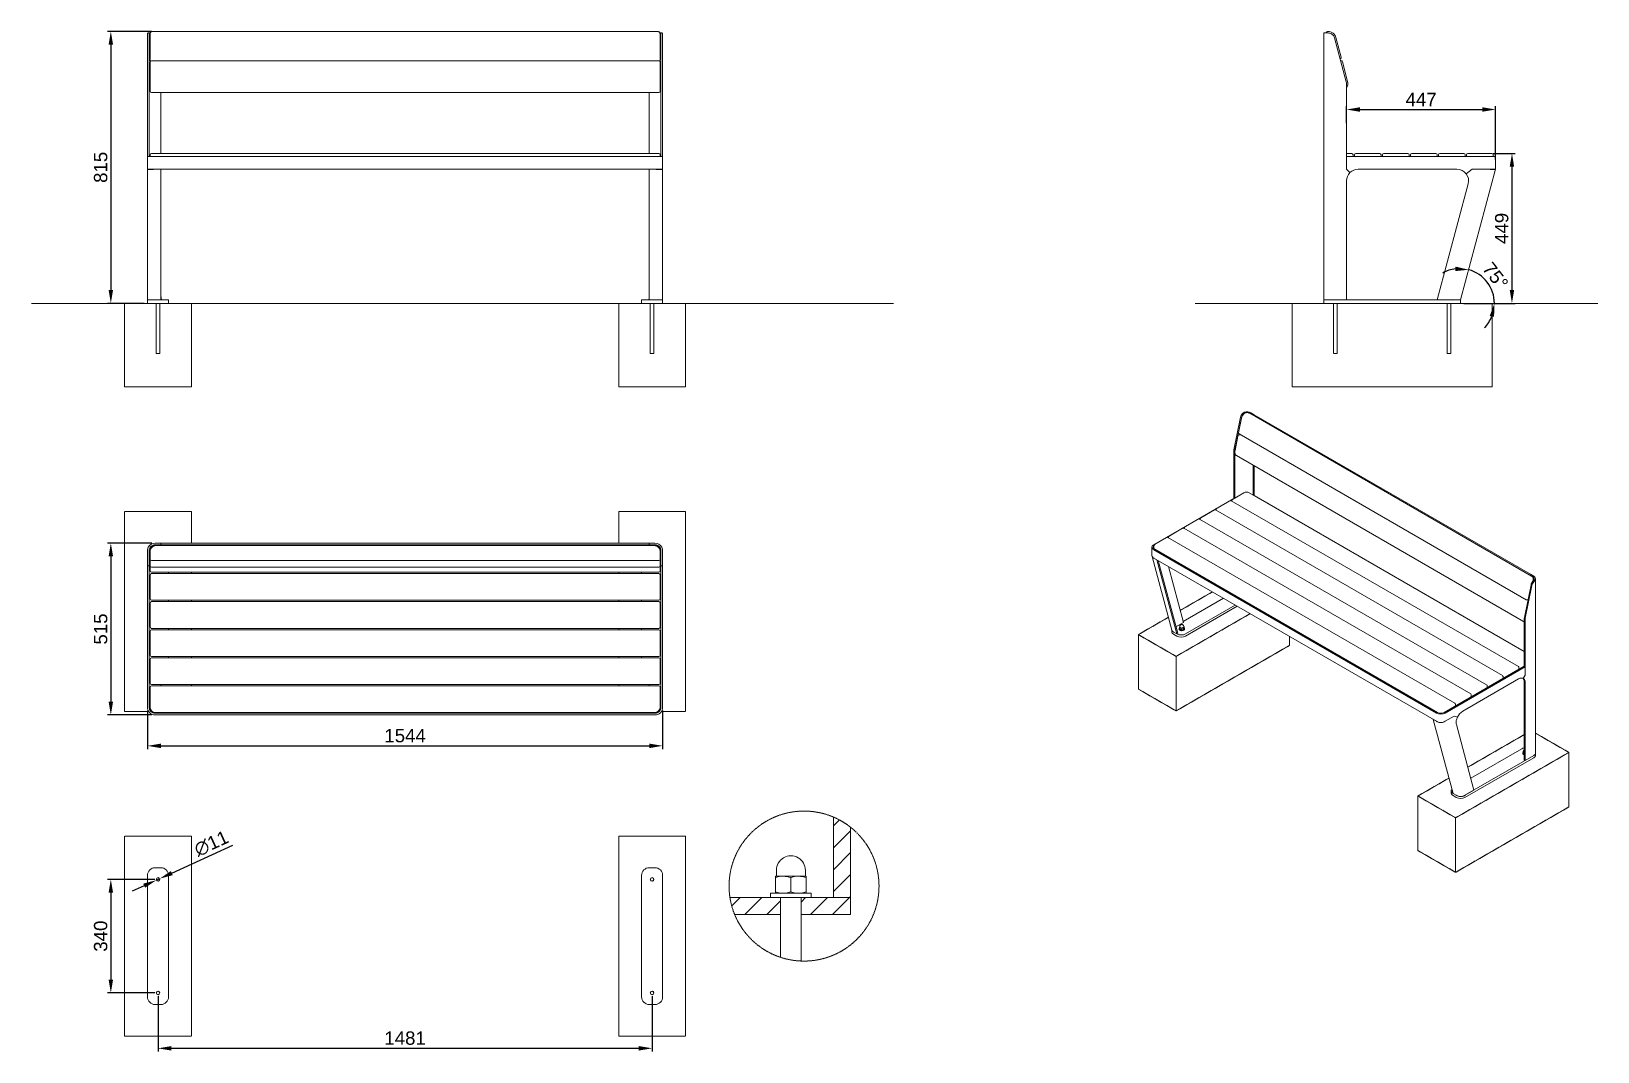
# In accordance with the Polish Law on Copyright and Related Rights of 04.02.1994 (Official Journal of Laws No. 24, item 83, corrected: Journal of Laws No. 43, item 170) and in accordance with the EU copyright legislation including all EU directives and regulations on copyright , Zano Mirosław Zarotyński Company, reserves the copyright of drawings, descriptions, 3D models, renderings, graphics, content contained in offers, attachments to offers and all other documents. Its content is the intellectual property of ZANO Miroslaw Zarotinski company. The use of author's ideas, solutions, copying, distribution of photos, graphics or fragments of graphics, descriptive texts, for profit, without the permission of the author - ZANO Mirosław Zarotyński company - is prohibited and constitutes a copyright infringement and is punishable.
# Model space of a CAD drawing. Header units: millimetres. Extents: x -142 to 4553, y 344 to 3401.
import ezdxf

# ---------------------------------------------------------------- set-up
doc = ezdxf.new("R2010")
doc.units = ezdxf.units.MM
doc.linetypes.add('HIDDEN', pattern=[1.905, 1.27, -0.635])
for name, color, linetype, lineweight in [('ZANO_O', 10, 'Continuous', 0), ('ZANO_R', 7, 'Continuous', 0), ('ZANO_R_przerywana', 7, 'HIDDEN', 0), ('ZANO_W', 1, 'Continuous', 0)]:
    doc.layers.add(name, color=color, linetype=linetype, lineweight=lineweight)
doc.styles.add('Arial', font='arial.ttf')
doc.styles.get("Standard").update_dxf_attribs({"font": 'ARIALUNI.TTF'})
doc.dimstyles.new('pl i ang', dxfattribs={"dimtxt": 50, "dimasz": 50, "dimexe": 1.25, "dimexo": 0.625, "dimgap": 10, "dimtad": 1, "dimtoh": 1, "dimtxsty": 'Standard', "dimcen": 2.5, "dimclrd": 1, "dimclre": 1, "dimclrt": 1, "dimadec": 0, "dimazin": 0, "dimtfac": 1, "dimtmove": 0, "dimatfit": 3, "dimfxl": 1, "dimarcsym": 1})

# ---------------------------------------------------------------- blocks, each defined once
blk = doc.blocks.new('*D416')
at = {"layer": 'ZANO_W', "color": 1, "lineweight": -2}
for p, q in [((218.3, 3400.9), (86.6, 3400.9)), ((96.6, 3360.9), (96.6, 2626)), ((196.5, 2586), (86.6, 2586))]:
    blk.add_line(p, q, dxfattribs=at)
at = {"layer": 'ZANO_W', "color": 1}
for points in [[(103.3, 3360.9), (89.9, 3360.9), (96.6, 3400.9)], [(89.9, 2626), (103.3, 2626), (96.6, 2586)]]:
    blk.add_solid(points, dxfattribs=at)
at = {"layer": 'ZANO_W', "color": 1, "insert": (66.2, 2993.4), "char_height": 40, "attachment_point": 5, "rotation": 90, "style": 'Arial'}
blk.add_mtext('815', dxfattribs=at)
blk = doc.blocks.new('*D417')
at = {"layer": 'ZANO_W', "color": 1, "lineweight": -2}
for p, q in [((206.5, 1365.7), (206.5, 1250.2)), ((1750.5, 1365.7), (1750.5, 1250.2)), ((246.5, 1260.2), (1710.5, 1260.2))]:
    blk.add_line(p, q, dxfattribs=at)
at = {"layer": 'ZANO_W', "color": 1}
for points in [[(246.5, 1266.9), (246.5, 1253.5), (206.5, 1260.2)], [(1710.5, 1253.5), (1710.5, 1266.9), (1750.5, 1260.2)]]:
    blk.add_solid(points, dxfattribs=at)
at = {"layer": 'ZANO_W', "color": 1, "insert": (978.5, 1290.6), "char_height": 40, "attachment_point": 5, "style": 'Arial'}
blk.add_mtext('1544', dxfattribs=at)
blk = doc.blocks.new('*D418')
at = {"layer": 'ZANO_W', "color": 1, "lineweight": -2}
for p, q in [((219.5, 1867.7), (86.6, 1867.7)), ((96.6, 1827.7), (96.6, 1392.7)), ((219.5, 1352.7), (86.6, 1352.7))]:
    blk.add_line(p, q, dxfattribs=at)
at = {"layer": 'ZANO_W', "color": 1}
for points in [[(103.3, 1827.7), (89.9, 1827.7), (96.6, 1867.7)], [(89.9, 1392.7), (103.3, 1392.7), (96.6, 1352.7)]]:
    blk.add_solid(points, dxfattribs=at)
at = {"layer": 'ZANO_W', "color": 1, "insert": (66.2, 1610.2), "char_height": 40, "attachment_point": 5, "rotation": 90, "style": 'Arial'}
blk.add_mtext('515', dxfattribs=at)
blk = doc.blocks.new('*D419')
at = {"layer": 'ZANO_W', "color": 1, "lineweight": -2}
for p, q in [((228, 860.1), (86.6, 860.1)), ((96.6, 820.1), (96.6, 560.1)), ((228, 520.1), (86.6, 520.1))]:
    blk.add_line(p, q, dxfattribs=at)
at = {"layer": 'ZANO_W', "color": 1}
for points in [[(103.3, 820.1), (89.9, 820.1), (96.6, 860.1)], [(89.9, 560.1), (103.3, 560.1), (96.6, 520.1)]]:
    blk.add_solid(points, dxfattribs=at)
at = {"layer": 'ZANO_W', "color": 1, "insert": (66.2, 690.1), "char_height": 40, "attachment_point": 5, "rotation": 90, "style": 'Arial'}
blk.add_mtext('340', dxfattribs=at)
blk = doc.blocks.new('*D420')
at = {"layer": 'ZANO_W', "color": 1, "lineweight": -2}
for p, q in [((238, 510.1), (238, 344)), ((1719, 510.1), (1719, 344)), ((278, 354), (1679, 354))]:
    blk.add_line(p, q, dxfattribs=at)
at = {"layer": 'ZANO_W', "color": 1}
for points in [[(278, 360.7), (278, 347.3), (238, 354)], [(1679, 347.3), (1679, 360.7), (1719, 354)]]:
    blk.add_solid(points, dxfattribs=at)
at = {"layer": 'ZANO_W', "color": 1, "insert": (978.5, 384.4), "char_height": 40, "attachment_point": 5, "style": 'Arial'}
blk.add_mtext('1481', dxfattribs=at)
blk = doc.blocks.new('*D421')
at = {"layer": 'ZANO_W', "color": 1, "lineweight": -2}
for p, q in [((4239.9, 3035), (4306.1, 3035)), ((4296.1, 2995), (4296.1, 2626)), ((4152.2, 2586), (4306.1, 2586))]:
    blk.add_line(p, q, dxfattribs=at)
at = {"layer": 'ZANO_W', "color": 1}
for points in [[(4302.7, 2995), (4289.4, 2995), (4296.1, 3035)], [(4289.4, 2626), (4302.7, 2626), (4296.1, 2586)]]:
    blk.add_solid(points, dxfattribs=at)
at = {"layer": 'ZANO_W', "color": 1, "insert": (4265.6, 2810.5), "char_height": 40, "attachment_point": 5, "rotation": 90, "style": 'Arial'}
blk.add_mtext('449', dxfattribs=at)
blk = doc.blocks.new('*D422')
at = {"layer": 'ZANO_W', "color": 1, "lineweight": -2}
for start, end in [(97.1441, 119.2882), (0, 75), (315.7118, 337.8559)]:
    blk.add_arc((4139.5, 2586), 104.1, start, end, dxfattribs=at)
at = {"layer": 'ZANO_W', "color": 1}
for points in [[(4126.1, 2682.7), (4127, 2696), (4166.5, 2686.6)], [(4242.5, 2545.5), (4229.4, 2548), (4243.7, 2586)]]:
    blk.add_solid(points, dxfattribs=at)
at = {"layer": 'ZANO_W', "color": 1, "insert": (4246.5, 2668.1), "char_height": 40, "attachment_point": 5, "rotation": 307.5, "style": 'Arial'}
blk.add_mtext('75%%d', dxfattribs=at)
blk = doc.blocks.new('*D423')
at = {"layer": 'ZANO_W', "color": 1, "lineweight": -2}
for p, q in [((3800.2, 3125.9), (3800.2, 3176.7)), ((3840.2, 3166.7), (4207.2, 3166.7)), ((4247.2, 3017), (4247.2, 3176.7))]:
    blk.add_line(p, q, dxfattribs=at)
at = {"layer": 'ZANO_W', "color": 1}
for points in [[(3840.2, 3173.4), (3840.2, 3160), (3800.2, 3166.7)], [(4207.2, 3160), (4207.2, 3173.4), (4247.2, 3166.7)]]:
    blk.add_solid(points, dxfattribs=at)
at = {"layer": 'ZANO_W', "color": 1, "insert": (4023.7, 3196.7), "char_height": 40, "attachment_point": 5, "style": 'Arial'}
blk.add_mtext('447', dxfattribs=at)
blk = doc.blocks.new('*D424')
at = {"layer": 'ZANO_O', "color": 1, "lineweight": -2}
for p, q in [((279.4, 878.9), (462.6, 962.2)), ((233, 857.8), (243, 862.4)), ((196.6, 841.2), (160.1, 824.7))]:
    blk.add_line(p, q, dxfattribs=at)
at = {"layer": 'ZANO_O', "color": 1}
for points in [[(199.3, 835.2), (193.8, 847.3), (233, 857.8)], [(276.6, 885), (282.2, 872.8), (243, 862.4)]]:
    blk.add_solid(points, dxfattribs=at)
at = {"layer": 'ZANO_O', "color": 1, "insert": (398, 967.5), "char_height": 40, "attachment_point": 5, "rotation": 24.4474, "style": 'Arial'}
blk.add_mtext('∅11', dxfattribs=at)

msp = doc.modelspace()

# ---------------------------------------------------------------- linework, layer by layer
at = {"layer": 'ZANO_R'}
for p, q in [((206.5, 3381.2), (206.5, 3393.1)), ((206.5, 3381.2), (206.5, 3249.3)), ((208.9, 3396), (214.8, 3396)), ((211.5, 3393.1), (211.5, 3381.2)), ((211.5, 3381.2), (211.5, 3249.3)), ((214, 3381.3), (214, 3392)), ((214, 3322.3), (214, 3381.3)), ((1728.6, 3400.9), (228.3, 3400.9)), ((1742.2, 3396), (1748, 3396)), ((1743, 3381.3), (1743, 3392)), ((1743, 3322.3), (1743, 3381.3)), ((1745.5, 3381.2), (1745.5, 3393.1)), ((1745.5, 3381.2), (1745.5, 3249.3)), ((1750.5, 3393.1), (1750.5, 3381.2)), ((1750.5, 3381.2), (1750.5, 3249.3)), ((3732.2, 3396), (3732.2, 2596)), ((3732.2, 3396), (3744.8, 3396)), ((3739.7, 3396), (3739.7, 3396.9)), ((3764.2, 3381.2), (3799.5, 3249.3)), ((3768.4, 3382.4), (3784.2, 3323.4)), ((214, 3316.3), (214, 3322.3)), ((214, 3308.8), (214, 3249.9)), ((1739, 3312.8), (218, 3312.8)), ((1743, 3316.3), (1743, 3322.3)), ((1743, 3308.8), (1743, 3249.9)), ((3781.3, 3318.5), (3781, 3318.4)), ((3782.9, 3312.7), (3782.5, 3312.6)), ((3803.6, 3250.9), (3787.8, 3309.8)), ((206.5, 3244.1), (206.5, 3249.3)), ((206.5, 3244.1), (206.5, 3026)), ((211.5, 3249.3), (211.5, 3244.1)), ((211.5, 3244.1), (211.5, 3026)), ((214, 3249.9), (214, 3224.2)), ((1743, 3249.9), (1743, 3224.2)), ((1745.5, 3244.1), (1745.5, 3249.3)), ((1745.5, 3244.1), (1745.5, 3026)), ((1750.5, 3249.3), (1750.5, 3244.1)), ((1750.5, 3244.1), (1750.5, 3026)), ((3800.2, 3244.1), (3800.2, 2987.6)), ((214, 3224.2), (214, 3221.8)), ((218, 3217.8), (1739, 3217.8)), ((246.5, 3217.8), (246.5, 3035)), ((1710.5, 3217.8), (1710.5, 3035)), ((1743, 3224.2), (1743, 3221.8)), ((206.5, 2988), (206.5, 3026)), ((229.5, 3026), (206.5, 3026)), ((214, 3026), (214, 3031)), ((218, 3035), (229.5, 3035)), ((229.5, 3035), (1727.5, 3035)), ((229.5, 3026), (1727.5, 3026)), ((1739, 3035), (1727.5, 3035)), ((1727.5, 3026), (1750.5, 3026)), ((1743, 3026), (1743, 3031)), ((1750.5, 2988), (1750.5, 3026)), ((3815.7, 3035), (3800.2, 3035)), ((3800.2, 2988), (3800.2, 3026)), ((3800.2, 3026), (4224.2, 3026)), ((3819.7, 3026), (3819.7, 3031)), ((3823.7, 3026), (3823.7, 3031)), ((3827.7, 3035), (3899.7, 3035)), ((3903.7, 3031), (3903.7, 3026)), ((3907.7, 3026), (3907.7, 3031)), ((3911.7, 3035), (3983.7, 3035)), ((3987.7, 3031), (3987.7, 3026)), ((3991.7, 3026), (3991.7, 3031)), ((3995.7, 3035), (4067.7, 3035)), ((4071.7, 3031), (4071.7, 3026)), ((4075.7, 3026), (4075.7, 3031)), ((4079.7, 3035), (4151.7, 3035)), ((4155.7, 3031), (4155.7, 3026)), ((4159.7, 3026), (4159.7, 3031)), ((4163.7, 3035), (4224.2, 3035)), ((4224.2, 3035), (4235.7, 3035)), ((4247.2, 3026), (4224.2, 3026)), ((4239.7, 3031), (4239.7, 3026)), ((4247.2, 2988), (4247.2, 3026)), ((206.5, 2988), (229.5, 2988)), ((206.5, 2596), (206.5, 2988)), ((229.5, 2988), (246.5, 2988)), ((1710.5, 2988), (246.5, 2988)), ((246.5, 2988), (246.5, 2596)), ((1710.5, 2988), (1710.5, 2596)), ((1727.5, 2988), (1710.5, 2988)), ((1750.5, 2988), (1727.5, 2988)), ((1750.5, 2988), (1750.5, 2596)), ((3810.4, 2977.7), (3800.2, 2988)), ((3810.3, 2977.6), (3800.2, 2987.6)), ((4131.2, 2988), (3835.2, 2988)), ((4247.2, 2988), (4142.2, 2596)), ((4176.8, 2988), (4159, 2974.3)), ((4159, 2974.3), (4176.8, 2988)), ((4224.2, 2988), (4176.8, 2988)), ((4223.4, 2988), (4176.8, 2988)), ((4224.2, 2988), (4247.2, 2988)), ((3800.2, 2953), (3800.2, 2596)), ((4165, 2943.9), (4071.8, 2596)), ((-141.7, 2586), (2442, 2586)), ((138, 2586), (338, 2586)), ((338, 2586), (138, 2586)), ((206.5, 2596), (206.5, 2586)), ((229.5, 2596), (206.5, 2596)), ((246.5, 2596), (229.5, 2596)), ((243.5, 2586), (232.5, 2586)), ((243.5, 2586), (232.5, 2586)), ((247.2, 2605.3), (246.5, 2605.7)), ((246.5, 2605.6), (247.2, 2605.3)), ((246.5, 2598.3), (247.2, 2598.7)), ((247.2, 2598.7), (246.5, 2598.4)), ((246.5, 2598), (248, 2598)), ((269.5, 2596), (246.5, 2596)), ((247.2, 2605.3), (247.2, 2598.7)), ((248, 2596), (248, 2598)), ((269.5, 2586), (269.5, 2596)), ((1619, 2586), (1819, 2586)), ((1819, 2586), (1619, 2586)), ((1687.5, 2596), (1687.5, 2586)), ((1710.5, 2596), (1687.5, 2596)), ((1709, 2598), (1709, 2596)), ((1709, 2598), (1710.5, 2598)), ((1710.5, 2605.7), (1709.7, 2605.3)), ((1709.7, 2605.3), (1710.5, 2605.6)), ((1709.7, 2605.3), (1709.7, 2598.7)), ((1709.7, 2598.7), (1710.5, 2598.3)), ((1710.5, 2598.4), (1709.7, 2598.7)), ((1710.5, 2596), (1727.5, 2596)), ((1724.5, 2586), (1713.5, 2586)), ((1724.5, 2586), (1713.5, 2586)), ((1750.5, 2596), (1727.5, 2596)), ((1750.5, 2586), (1750.5, 2596)), ((4553, 2586), (3346.3, 2586)), ((3637.2, 2586), (4237.2, 2586)), ((4237.2, 2586), (3637.2, 2586)), ((3755.2, 2596), (3732.2, 2596)), ((3732.2, 2586), (3732.2, 2596)), ((3800.2, 2596), (3755.2, 2596)), ((3755.2, 2596), (4119.2, 2596)), ((3772.7, 2586), (3761.7, 2586)), ((4071.8, 2596), (4118.4, 2596)), ((4112.7, 2586), (4101.7, 2586)), ((4120.2, 2595.8), (4118.4, 2596)), ((4142.2, 2596), (4119.2, 2596)), ((4142.2, 2586), (4142.2, 2596)), ((3499.5, 2258.5), (3498.3, 2258.4)), ((4354.9, 1768.9), (3510.3, 2256.5)), ((3513.8, 2257.7), (3523.4, 2252.1)), ((3482.7, 2245.1), (3462.7, 2147.4)), ((3485.5, 2243.4), (3465.5, 2145.7)), ((3485.9, 2242), (3476.9, 2198.3)), ((3523.4, 2252.1), (3520.6, 2250.5)), ((3523.4, 2252.1), (4351.6, 1774.1)), ((3474.9, 2188.2), (3466, 2144.6)), ((3483, 2192.2), (3477.2, 2190.7)), ((3478.5, 2194.8), (4338.9, 1698.1)), ((3462.3, 2143.8), (3462.3, 2001.3)), ((3465.2, 2142.1), (3465.2, 2002.4)), ((3470.6, 2129.7), (4331, 1633)), ((3520.6, 2100.8), (3520.6, 2011.5)), ((3523.4, 2099.2), (3523.4, 2010.4)), ((3462.3, 2001.3), (3222.5, 1862.8)), ((3451.7, 1994.6), (3410.9, 1971.1)), ((4315.3, 1497.9), (3454.9, 1994.6)), ((3456.9, 1994.9), (3455.6, 1994.2)), ((3456.9, 1995.7), (3456.9, 1993.5)), ((3492.7, 2018.3), (3458.5, 1998.5)), ((3462.3, 2001.3), (3462.8, 2001)), ((4332.9, 1542.6), (3508.9, 2018.3)), ((3523.4, 2010.4), (3522.9, 2010.2)), ((3523.4, 2010.4), (4332.9, 1543.1)), ((3356.6, 1939.7), (3315.9, 1916.2)), ((4220.2, 1443), (3359.8, 1939.7)), ((3361.8, 1940), (3360.6, 1939.3)), ((3361.8, 1940.9), (3361.8, 1938.6)), ((3404.2, 1967.2), (3363.4, 1943.7)), ((4267.8, 1470.5), (3407.4, 1967.2)), ((3409.3, 1967.4), (3408.1, 1966.7)), ((3409.3, 1968.3), (3409.3, 1966)), ((3261.6, 1884.9), (3227.4, 1865.1)), ((4125.2, 1388.2), (3264.8, 1884.9)), ((3266.8, 1885.2), (3265.6, 1884.4)), ((3266.8, 1886), (3266.8, 1883.7)), ((3309.1, 1912.3), (3268.4, 1888.8)), ((4172.7, 1415.6), (3312.3, 1912.3)), ((3314.3, 1912.6), (3313.1, 1911.9)), ((3314.3, 1913.5), (3314.3, 1911.2)), ((206.5, 1835.7), (206.5, 1844.7)), ((206.5, 1835.7), (206.5, 1800.4)), ((211.5, 1844.7), (211.5, 1835.7)), ((211.5, 1835.7), (211.5, 1800.4)), ((214, 1835.4), (214, 1842.2)), ((214, 1819.6), (214, 1835.4)), ((229.5, 1867.7), (246.5, 1867.7)), ((229.5, 1862.7), (246.5, 1862.7)), ((229.5, 1860.2), (231.9, 1860.2)), ((232, 1860.2), (1725, 1860.2)), ((246.5, 1867.7), (246.5, 1862.7)), ((246.5, 1867.7), (1710.5, 1867.7)), ((246.5, 1862.7), (1710.5, 1862.7)), ((338, 1860.2), (338, 1862.7)), ((1619, 1862.7), (1619, 1860.2)), ((1710.5, 1867.7), (1710.5, 1862.7)), ((1727.5, 1867.7), (1710.5, 1867.7)), ((1727.5, 1862.7), (1710.5, 1862.7)), ((1725, 1860.2), (1727.5, 1860.2)), ((1743, 1835.4), (1743, 1842.2)), ((1743, 1819.6), (1743, 1835.4)), ((1745.5, 1835.7), (1745.5, 1844.7)), ((1745.5, 1835.7), (1745.5, 1800.4)), ((1750.5, 1844.7), (1750.5, 1835.7)), ((1750.5, 1835.7), (1750.5, 1800.4)), ((3217.1, 1855.3), (3217.1, 1830.5)), ((3222.5, 1847.8), (4069.9, 1358.6)), ((3223.1, 1858.6), (3223.1, 1851.1)), ((3225.3, 1849.4), (4072.7, 1360.3)), ((206.5, 1799.7), (206.5, 1800.4)), ((206.5, 1799.7), (206.5, 1375.7)), ((211.5, 1799.7), (206.5, 1799.7)), ((211.5, 1800.4), (211.5, 1799.7)), ((211.5, 1799.7), (211.5, 1375.7)), ((214, 1819.6), (214, 1816)), ((214, 1816), (214, 1800.2)), ((214, 1800.2), (214, 1799.5)), ((214, 1799.5), (214, 1784.2)), ((218, 1815.6), (1739, 1815.6)), ((218, 1795.5), (1739, 1795.5)), ((1743, 1819.6), (1743, 1816)), ((1743, 1816), (1743, 1800.2)), ((1743, 1800.2), (1743, 1799.5)), ((1743, 1799.5), (1743, 1784.2)), ((1745.5, 1799.7), (1745.5, 1800.4)), ((1745.5, 1799.7), (1745.5, 1375.7)), ((1750.5, 1799.7), (1745.5, 1799.7)), ((1750.5, 1800.4), (1750.5, 1799.7)), ((1750.5, 1799.7), (1750.5, 1375.7)), ((3217.6, 1827.9), (3276.8, 1607)), ((4069.9, 1333.8), (3222.5, 1823)), ((3222.5, 1823), (3232.1, 1817.4)), ((3232.1, 1817.4), (3232.1, 1817.4)), ((3232.1, 1817.4), (3291.5, 1595.7)), ((3236.1, 1815.1), (3294.2, 1598.1)), ((3266.7, 1797.5), (3311.5, 1630.1)), ((214, 1700.2), (214, 1772.2)), ((1739, 1780.2), (218, 1780.2)), ((218, 1776.2), (1739, 1776.2)), ((269.5, 1776.2), (269.5, 1780.2)), ((338, 1776.2), (338, 1780.2)), ((1619, 1780.2), (1619, 1776.2)), ((1687.5, 1780.2), (1687.5, 1776.2)), ((1743, 1700.2), (1743, 1772.2)), ((4353.3, 1742.5), (4333.3, 1644.8)), ((4356.1, 1740.9), (4336.1, 1643.2)), ((4351.6, 1774.1), (4348.8, 1772.4)), ((4361.2, 1768.5), (4351.6, 1774.1)), ((4358.4, 1766.9), (4355.4, 1768.6)), ((4359.8, 1755), (4359.8, 1761.4)), ((4366.6, 1238.4), (4366.6, 1761)), ((1739, 1696.2), (218, 1696.2)), ((218, 1692.2), (1739, 1692.2)), ((269.5, 1692.2), (269.5, 1696.2)), ((338, 1692.2), (338, 1696.2)), ((1619, 1696.2), (1619, 1692.2)), ((1687.5, 1696.2), (1687.5, 1692.2)), ((3431.2, 1702.5), (3310.8, 1632.9)), ((4341.3, 1697.8), (4344.3, 1698.6)), ((214, 1616.2), (214, 1688.2)), ((1743, 1616.2), (1743, 1688.2)), ((3317.5, 1595.7), (3466.9, 1681.9)), ((3317.5, 1589.1), (3472.5, 1678.6)), ((214, 1532.2), (214, 1604.2)), ((1739, 1612.2), (218, 1612.2)), ((218, 1608.2), (1739, 1608.2)), ((269.5, 1608.2), (269.5, 1612.2)), ((338, 1608.2), (338, 1612.2)), ((1619, 1612.2), (1619, 1608.2)), ((1687.5, 1612.2), (1687.5, 1608.2)), ((1743, 1532.2), (1743, 1604.2)), ((3276.5, 1608.3), (3276.5, 1602.2)), ((3291.5, 1595.7), (3281.9, 1601.2)), ((3311.5, 1630.1), (3289.1, 1617.2)), ((3291.5, 1595.7), (3294.2, 1598.1)), ((3298.5, 1611.2), (3298.5, 1609.9)), ((3299.3, 1614.8), (3299.3, 1610.5)), ((3300.5, 1617.7), (3300.3, 1617.4)), ((3300.5, 1617.7), (3300.3, 1617.4)), ((3300.5, 1618), (3300.5, 1616.6)), ((3304.6, 1611.8), (3304.6, 1607.5)), ((3311.7, 1612.9), (3311.7, 1608.6)), ((3312.5, 1616.6), (3312.5, 1618)), ((3313.6, 1617), (3313.6, 1612.7)), ((3314.5, 1609.9), (3314.5, 1611.2)), ((4332.9, 1641.2), (4332.9, 1498.7)), ((4335.7, 1639.5), (4335.7, 1472)), ((3291.5, 1589.1), (3281.9, 1594.7)), ((214, 1448.2), (214, 1520.2)), ((1739, 1528.2), (218, 1528.2)), ((218, 1524.2), (1739, 1524.2)), ((269.5, 1524.2), (269.5, 1528.2)), ((338, 1524.2), (338, 1528.2)), ((1619, 1528.2), (1619, 1524.2)), ((1687.5, 1528.2), (1687.5, 1524.2)), ((1743, 1448.2), (1743, 1520.2)), ((4332.9, 1498.7), (4093.1, 1360.3)), ((4335.7, 1497.1), (4095.9, 1358.6)), ((4148.5, 1364.2), (4315.9, 1460.8)), ((4269.4, 1462), (4269.4, 1467.7)), ((4316.9, 1489.5), (4316.9, 1495.1)), ((4329.8, 1462.3), (4330, 1462.2)), ((4329.9, 1462.2), (4335.7, 1472.3)), ((4330, 1462.2), (4335.7, 1472)), ((4335.7, 1497.1), (4332.9, 1498.7)), ((4335.6, 1472.1), (4335.7, 1472)), ((4335.7, 1472.3), (4335.7, 1497.1)), ((214, 1375.7), (214, 1436.2)), ((1739, 1444.2), (218, 1444.2)), ((218, 1440.2), (1739, 1440.2)), ((246.5, 1440.2), (246.5, 1444.2)), ((338, 1440.2), (338, 1444.2)), ((1619, 1444.2), (1619, 1440.2)), ((1710.5, 1440.2), (1710.5, 1444.2)), ((1743, 1375.7), (1743, 1436.2)), ((4174.3, 1407.2), (4174.3, 1412.8)), ((4221.8, 1434.6), (4221.8, 1440.3)), ((4332.9, 1451), (4332.9, 1217.8)), ((4335.7, 1449.4), (4335.7, 1216.2)), ((4126.8, 1379.7), (4126.8, 1385.4)), ((1727.5, 1360.2), (229.5, 1360.2)), ((229.5, 1357.9), (246.5, 1357.9)), ((229.5, 1357.7), (1727.5, 1357.7)), ((229.5, 1352.7), (1727.5, 1352.7)), ((229.5, 1352.7), (246.5, 1352.7)), ((246.5, 1357.9), (246.5, 1360.2)), ((246.5, 1357.9), (246.5, 1357.7)), ((246.5, 1352.7), (246.5, 1352.7)), ((1710.5, 1357.9), (1710.5, 1360.2)), ((1710.5, 1357.7), (1710.5, 1357.9)), ((1710.5, 1357.9), (1727.5, 1357.9)), ((1727.5, 1352.7), (1710.5, 1352.7)), ((1710.5, 1352.7), (1710.5, 1352.7)), ((4060.2, 1339.3), (4060.3, 1339.4)), ((4069.9, 1333.8), (4060.2, 1339.3)), ((4060.2, 1339.3), (4119.7, 1117.6)), ((4095.9, 1333.8), (4122.7, 1349.3)), ((4096.3, 1334.1), (4122.5, 1349.1)), ((4132.7, 1346), (4122.5, 1349.1)), ((4122.7, 1349.3), (4132.8, 1346.1)), ((4129.4, 1324.3), (4182.1, 1127.5)), ((4132.7, 1346), (4131.9, 1346.4)), ((4155.3, 1112), (4361.2, 1230.9)), ((4155.3, 1105.5), (4361.2, 1224.4)), ((4325.6, 1251.5), (4172.6, 1163.1)), ((4328.6, 1238.6), (4328.6, 1237.3)), ((4329.5, 1242.2), (4329.5, 1237.9)), ((4330.6, 1245.1), (4330.4, 1244.7)), ((4330.6, 1245.1), (4330.4, 1244.7)), ((4330.6, 1245.4), (4330.6, 1244)), ((4332.1, 1241.2), (4332.9, 1240.6)), ((4332.9, 1235.6), (4332.1, 1236)), ((4335.7, 1216.2), (4361.2, 1230.9)), ((4366.6, 1231.9), (4366.6, 1238.4)), ((4335.7, 1216.2), (4332.9, 1217.8)), ((4182.1, 1127.5), (4155.7, 1112.3)), ((4114.3, 1125.1), (4114.3, 1118.6)), ((4119.7, 1117.6), (4129.3, 1112)), ((4129.3, 1105.5), (4119.7, 1111)), ((2262.6, 1046.7), (2262.6, 805.6)), ((2262.6, 1020.4), (2280.4, 1038.2)), ((2262.6, 954.8), (2313.7, 1005.9)), ((2313.7, 1016.3), (2313.7, 805.6)), ((2262.6, 889.2), (2313.7, 940.3)), ((229.5, 895.1), (246.5, 895.1)), ((1710.5, 895.1), (1727.5, 895.1)), ((206.5, 508.1), (206.5, 872.1)), ((269.5, 872.1), (269.5, 508.1)), ((1687.5, 508.1), (1687.5, 872.1)), ((1750.5, 872.1), (1750.5, 508.1)), ((2088.8, 865.4), (2088.8, 869.5)), ((2111.8, 869.5), (2088.8, 869.5)), ((2088.8, 865.4), (2100, 868.4)), ((2088.8, 865.4), (2088.8, 822.5)), ((2091.3, 887.4), (2091.3, 870.8)), ((2100, 868.4), (2111.8, 869.5)), ((2157.8, 869.5), (2111.8, 869.5)), ((2134.8, 865.4), (2146.1, 868.4)), ((2134.8, 865.4), (2134.8, 822.5)), ((2146.1, 868.4), (2157.8, 869.5)), ((2180.8, 869.5), (2157.8, 869.5)), ((2178.2, 870.8), (2178.2, 887.4)), ((2180.8, 865.4), (2180.8, 869.5)), ((2180.8, 865.4), (2180.8, 822.5)), ((2262.6, 823.6), (2313.7, 874.8)), ((1952.2, 805.7), (2104.1, 805.6)), ((1957.5, 780.9), (1982.4, 805.7)), ((1996.7, 754.5), (2047.9, 805.7)), ((2073.4, 818.4), (2073.4, 805.6)), ((2196.1, 818.4), (2073.4, 818.4)), ((2196.1, 805.6), (2073.4, 805.6)), ((2088.8, 818.4), (2088.8, 822.5)), ((2104.1, 754.5), (2104.1, 805.6)), ((2104.1, 805.6), (2104.1, 626.7)), ((2123.5, 819.5), (2111.8, 818.4)), ((2134.8, 822.5), (2123.5, 819.5)), ((2169.5, 819.5), (2157.8, 818.4)), ((2165.5, 754.5), (2165.5, 805.6)), ((2165.5, 805.6), (2313.7, 805.6)), ((2165.5, 805.6), (2165.5, 615.6)), ((2165.5, 792.1), (2179, 805.6)), ((2180.8, 822.5), (2169.5, 819.5)), ((2180.8, 818.4), (2180.8, 822.5)), ((2193.5, 754.5), (2244.6, 805.6)), ((2196.1, 805.6), (2196.1, 818.4)), ((2259.1, 754.5), (2310.2, 805.6)), ((2313.7, 805.6), (2262.6, 805.6)), ((2310.2, 805.6), (2313.7, 809.2)), ((2104.1, 754.5), (1965.5, 754.5)), ((2062.3, 754.5), (2104.1, 796.3)), ((2313.7, 754.5), (2165.5, 754.5)), ((246.5, 485.1), (229.5, 485.1)), ((1727.5, 485.1), (1710.5, 485.1))]:
    msp.add_line(p, q, dxfattribs=at)
at = {"layer": 'ZANO_R', "flags": 128}
for points in [[(228.3, 3400.9), (227.2, 3400.9), (225.2, 3400.9), (223.1, 3400.7), (221, 3400.5), (219.3, 3400), (217.9, 3399.4), (216.7, 3398.5), (215.7, 3397.5), (214.9, 3396.2), (214.4, 3394.9), (214.1, 3393.5), (214, 3392)], [(1743, 3392), (1743, 3392.5), (1742.8, 3394.1), (1742.4, 3395.5), (1741.7, 3396.8), (1740.8, 3398), (1739.7, 3399), (1738.4, 3399.7), (1737, 3400.2), (1735.3, 3400.6), (1733.4, 3400.8), (1731.2, 3400.9), (1729, 3400.9), (1728.6, 3400.9)], [(1745.5, 3393.1), (1745.4, 3394.2), (1744.9, 3395.1), (1744.2, 3395.6), (1743.2, 3395.9), (1742.2, 3396)], [(206.5, 2988), (206.8, 2987.6), (207.8, 2987.3), (209.4, 2987), (211.7, 2986.8), (214.4, 2986.7), (217.6, 2986.8), (221.1, 2987), (224.9, 2987.3), (229.5, 2988)], [(1727.5, 2988), (1731.3, 2987.4), (1735.2, 2987), (1738.7, 2986.8), (1742, 2986.7), (1744.8, 2986.8), (1747.2, 2987), (1748.9, 2987.2), (1750, 2987.6), (1750.5, 2988)], [(4223.4, 2988), (4227.3, 2987.6), (4231.2, 2987.3), (4234.8, 2987), (4238.2, 2986.8), (4241, 2986.7), (4243.5, 2986.8), (4245.3, 2987), (4246.6, 2987.3), (4247.2, 2988)], [(4223.4, 2988), (4226.5, 2987.8), (4229.6, 2987.7), (4232.5, 2987.6), (4235.2, 2987.6), (4237.5, 2987.7), (4239.4, 2987.9), (4239.9, 2988)], [(3510.3, 2256.5), (3510.2, 2256.5), (3508.7, 2257.3), (3507, 2257.9), (3505.2, 2258.4), (3503.3, 2258.6), (3501.4, 2258.7), (3499.5, 2258.5), (3497.7, 2258), (3495.9, 2257.3), (3494.4, 2256.5), (3492.9, 2255.4), (3491.6, 2254.1), (3490.5, 2252.7), (3490.2, 2252.2)], [(3466, 2144.6), (3465.8, 2143.5), (3465.5, 2141.5), (3465.5, 2139.5), (3465.7, 2137.5), (3466.1, 2135.7), (3466.7, 2134.1), (3467.5, 2132.6), (3468.5, 2131.3), (3469.7, 2130.3), (3470.6, 2129.7)], [(263.5, 1860.2), (262.7, 1861), (260.8, 1862.7)], [(1696.2, 1862.7), (1694.2, 1861), (1693.5, 1860.2)], [(3222.5, 1847.8), (3220.9, 1848.9), (3219.6, 1850), (3218.5, 1851.3), (3217.7, 1852.6), (3217.2, 1853.9), (3217.1, 1855.3), (3217.2, 1856.7), (3217.7, 1858.1), (3218.5, 1859.4), (3219.6, 1860.6), (3220.9, 1861.8), (3222.5, 1862.8)], [(3225.3, 1849.4), (3224, 1850.3), (3222.8, 1851.3), (3222, 1852.4), (3221.4, 1853.6), (3221.1, 1854.7), (3221.1, 1855.9), (3221.4, 1857.1), (3222, 1858.2), (3222.8, 1859.3), (3223.1, 1859.6)], [(3227.4, 1865.1), (3226.6, 1864.6), (3225.4, 1863.7), (3224.5, 1862.6), (3223.8, 1861.6), (3223.4, 1860.4), (3223.1, 1859.1), (3223.1, 1858.6)], [(3217.1, 1830.5), (3217.2, 1829.1), (3217.7, 1827.8), (3218.5, 1826.4), (3219.6, 1825.2), (3220.9, 1824), (3222.5, 1823)], [(3217.7, 1828.1), (3217.8, 1827.3), (3218.8, 1825.7), (3220.2, 1824.3), (3222.5, 1823)], [(4362.4, 1759.6), (4362.6, 1760.5), (4362.6, 1761.5), (4362.3, 1762.5), (4361.9, 1763.5), (4361.3, 1764.4), (4360.5, 1765.3), (4359.5, 1766.1), (4358.4, 1766.9)], [(4365.7, 1757.7), (4366.3, 1759.1), (4366.6, 1760.5), (4366.5, 1762), (4366.1, 1763.4), (4365.3, 1764.8), (4364.3, 1766.2), (4362.9, 1767.4), (4361.2, 1768.5)], [(3281.9, 1601.2), (3280.3, 1602.3), (3278.9, 1603.4), (3277.9, 1604.7), (3277.1, 1606), (3276.6, 1607.3), (3276.5, 1608.2)], [(3276.5, 1602.2), (3276.6, 1600.8), (3277.1, 1599.4), (3277.9, 1598.1), (3278.9, 1596.9), (3280.3, 1595.7), (3281.9, 1594.7)], [(3299.3, 1613.3), (3298.8, 1612.5), (3298.5, 1611.7), (3298.5, 1610.8), (3298.8, 1609.9), (3299.3, 1609.1), (3300.1, 1608.4), (3301.2, 1607.7), (3302.4, 1607.2), (3303.8, 1606.8), (3305.2, 1606.6), (3306.8, 1606.6), (3308.3, 1606.7), (3309.7, 1606.9), (3311, 1607.4), (3312.2, 1607.9), (3313.2, 1608.6), (3313.9, 1609.4), (3313.9, 1609.4)], [(3298.5, 1609.9), (3298.5, 1609.5), (3298.8, 1608.6), (3299.3, 1607.8), (3300.1, 1607.1), (3301.2, 1606.4), (3302.4, 1605.9), (3303.8, 1605.5), (3305.2, 1605.3), (3306.8, 1605.3), (3308.3, 1605.4), (3309.7, 1605.6), (3311, 1606.1), (3312.2, 1606.6), (3313.2, 1607.3), (3313.9, 1608.1)], [(3312.5, 1617.3), (3312.6, 1616.9), (3312.7, 1616.1), (3312.4, 1615.4), (3311.9, 1614.6), (3311.1, 1614), (3310.1, 1613.5), (3308.9, 1613.1), (3307.6, 1612.9), (3306.3, 1612.8), (3305, 1612.9), (3303.7, 1613.2), (3302.6, 1613.6), (3301.6, 1614.2), (3300.9, 1614.8), (3300.5, 1615.5), (3300.3, 1616.3), (3300.4, 1617.1), (3300.5, 1617.3)], [(3300.5, 1616.6), (3300.5, 1616.5), (3300.7, 1615.7), (3301.1, 1615), (3301.8, 1614.4), (3302.7, 1613.9), (3303.8, 1613.5), (3305, 1613.2), (3306.3, 1613.1), (3307.6, 1613.2), (3308.9, 1613.4), (3310, 1613.8), (3310.9, 1614.3), (3311.7, 1614.9), (3312.2, 1615.5), (3312.5, 1616.3), (3312.5, 1616.6)], [(3304.6, 1607.5), (3304, 1607.7), (3302, 1608.6)], [(3311.7, 1608.6), (3310, 1608), (3308.1, 1607.6)], [(3311.7, 1612.9), (3312.2, 1614.3), (3312.7, 1615.4)], [(3312.5, 1618), (3313, 1617.6), (3313.6, 1617)], [(3313.6, 1612.7), (3313.1, 1611.4), (3312.7, 1610.2)], [(4315.9, 1460.8), (4317.9, 1461.8), (4319.8, 1462.6), (4321.7, 1463.2), (4323.5, 1463.5), (4325.3, 1463.5), (4326.9, 1463.3), (4328.5, 1462.9), (4329.9, 1462.2)], [(4328.5, 1462.9), (4328.5, 1462.9), (4329.6, 1461.7), (4330.6, 1460.4), (4331.4, 1458.9), (4332.1, 1457.1), (4332.5, 1455.2), (4332.8, 1453.2), (4332.9, 1451)], [(4330, 1462.2), (4331.3, 1461.2), (4332.5, 1460.1), (4333.4, 1458.8), (4334.3, 1457.2), (4334.9, 1455.5), (4335.4, 1453.6), (4335.7, 1451.6), (4335.7, 1449.4)], [(4069.9, 1333.8), (4072.3, 1332.3), (4075.1, 1331.2), (4078.1, 1330.4), (4081.3, 1330.1), (4084.4, 1330.1), (4087.6, 1330.5), (4090.6, 1331.3), (4093.4, 1332.4), (4096.3, 1334.1)], [(4129.4, 1324.3), (4128.9, 1326.4), (4128.7, 1328.5), (4128.7, 1330.8), (4128.9, 1333.2), (4129.3, 1335.7), (4129.9, 1338.3), (4130.6, 1340.8), (4131.6, 1343.4), (4132.7, 1346)], [(4329.5, 1240.7), (4328.9, 1239.9), (4328.6, 1239.1), (4328.6, 1238.2), (4328.9, 1237.3), (4329.4, 1236.5), (4330.2, 1235.8), (4331.3, 1235.1), (4332.5, 1234.6), (4332.9, 1234.5)], [(4328.6, 1237.3), (4328.6, 1236.9), (4328.9, 1236), (4329.4, 1235.2), (4330.2, 1234.5), (4331.3, 1233.8), (4332.5, 1233.3), (4332.9, 1233.2)], [(4332.9, 1240.9), (4332.7, 1241), (4331.8, 1241.5), (4331, 1242.2), (4330.6, 1242.9), (4330.4, 1243.7), (4330.5, 1244.5), (4330.6, 1244.7)], [(4332.1, 1241.2), (4332.7, 1240.9), (4332.9, 1240.8)], [(4366.6, 1238.4), (4366.4, 1237), (4366, 1235.7), (4365.2, 1234.3), (4364.1, 1233.1), (4362.8, 1231.9), (4361.2, 1230.9)], [(4361.2, 1230.9), (4362.8, 1231.9), (4364.1, 1233.1), (4365.2, 1234.3), (4366, 1235.7), (4366.4, 1237), (4366.6, 1238.4)], [(4366.6, 1231.9), (4366.4, 1230.5), (4366, 1229.1), (4365.2, 1227.8), (4364.1, 1226.6), (4362.8, 1225.4), (4361.2, 1224.4)], [(4119.7, 1117.6), (4118.1, 1118.6), (4116.7, 1119.8), (4115.7, 1121), (4114.9, 1122.3), (4114.4, 1123.7), (4114.3, 1125.1), (4114.4, 1126.5), (4114.9, 1127.8), (4115.7, 1129.2), (4116.3, 1130)], [(4114.3, 1118.6), (4114.4, 1117.2), (4114.9, 1115.8), (4115.7, 1114.5), (4116.7, 1113.2), (4118.1, 1112.1), (4119.7, 1111)], [(4155.7, 1112.3), (4153.4, 1110.9), (4150.6, 1109.7), (4147.6, 1108.9), (4144.5, 1108.4), (4141.3, 1108.3), (4138.1, 1108.6), (4135.1, 1109.2), (4132.2, 1110.3), (4129.3, 1112)]]:
    msp.add_lwpolyline(points, dxfattribs=at)
at = {"layer": 'ZANO_R'}
msp.add_lwpolyline([(2313.7, 805.6), (2313.7, 754.5)], dxfattribs=at)
for centre, radius in [((238, 860.1), 5.5), ((238, 860.1), 5), ((1719, 860.1), 5.5), ((1719, 860.1), 5), ((238, 520.1), 5.5), ((238, 520.1), 5), ((1719, 520.1), 5.5), ((1719, 520.1), 5)]:
    msp.add_circle(centre, radius, dxfattribs=at)
for centre, radius, start, end in [((208.8, 3393.6), 2.38, 86.7641, 192.3463), ((214.2, 3393.3), 2.74, 78.7194, 184.0931), ((1748.2, 3393.6), 2.37, 347.2804, 93.6093), ((3743.7, 3396.9), 4, 91.4131, 180), ((3744.2, 3375.9), 25, 50.0586, 91.413), ((3744.8, 3376), 20, 58.847, 89.9999), ((3744.8, 3376), 20, 15, 58.8469), ((3744.2, 3375.9), 25, 15, 50.0585), ((219.2, 3316.3), 5.26, 180.1034, 231.1514), ((218, 3308.8), 4, 90, 180), ((1739, 3308.8), 4, 0, 90), ((1737.8, 3316.3), 5.19, 308.085, 0.191), ((3780.3, 3322.3), 4, 285, 15), ((3783.9, 3308.8), 4, 15, 105), ((3780.2, 3244.1), 20, 0, 15), ((3779.4, 3244.4), 25, 326.155, 15), ((218, 3221.8), 4, 180, 270), ((1739, 3221.8), 4, 270, 0), ((218, 3031), 4, 90, 180), ((1739, 3031), 4, 0, 90), ((3815.7, 3031), 4, 0, 90), ((3827.7, 3031), 4, 90, 180), ((3899.7, 3031), 4, 0, 90), ((3911.7, 3031), 4, 90, 180), ((3983.7, 3031), 4, 0, 90), ((3995.7, 3031), 4, 90, 180), ((4067.7, 3031), 4, 0, 90), ((4079.7, 3031), 4, 90, 180), ((4151.7, 3031), 4, 0, 90), ((4163.7, 3031), 4, 90, 180), ((4235.7, 3031), 4, 0, 90), ((3835.2, 2953), 35, 135.4093, 180), ((3835.2, 2953), 35, 90, 135), ((4131.2, 2953), 35, 37.5, 90), ((4131.2, 2953), 35, 345, 37.5), ((3508.5, 2239.4), 26.4, 141.6973, 167.6703), ((3511.3, 2237.8), 26.4, 141.6973, 167.6703), ((3497.2, 2248.6), 11.9, 100.6419, 142.6001), ((3499.3, 2247.5), 10.9, 94.9433, 142.1979), ((3500.8, 2232.4), 28.5, 62.7481, 101.6299), ((3515.6, 2235.6), 30.4, 146.747, 167.908), ((3478, 2187.6), 3.2, 104.9958, 168.4353), ((3480.1, 2197.6), 3.2, 168.4353, 240.0027), ((3480.4, 2143.7), 18.1, 168.1348, 179.6534), ((3483.2, 2142), 18.1, 168.1348, 179.6534), ((3500.8, 2003.1), 17.2, 61.8537, 118.1461), ((3453.3, 1991.8), 3.2, 60.0027, 119.9973), ((3460.1, 1995.7), 3.2, 119.9973, 180), ((3358.2, 1937), 3.2, 60.0027, 119.9973), ((3365, 1940.9), 3.2, 119.9973, 180), ((3405.8, 1964.4), 3.2, 60.0027, 119.9973), ((3412.5, 1968.3), 3.2, 119.9973, 180), ((3263.2, 1882.1), 3.2, 60.0027, 119.9973), ((3270, 1886), 3.2, 119.9973, 180), ((3310.7, 1909.5), 3.2, 60.0027, 119.9973), ((3317.5, 1913.5), 3.2, 119.9973, 180), ((229.5, 1844.7), 23, 153.2661, 180.0002), ((229.5, 1844.7), 23, 90, 153.266), ((229.5, 1844.7), 18, 144.9137, 180.0002), ((232, 1842.2), 18, 89.9999, 180.0001), ((229.5, 1844.7), 15.5, 90, 178.1601), ((218, 1845), 4, 148.6044, 180), ((229.5, 1844.7), 18, 90, 144.9138), ((1725, 1842.2), 18, 359.9998, 90.0002), ((1727.5, 1844.7), 23, 26.734, 90), ((1727.5, 1844.7), 18, 35.0862, 90), ((1727.5, 1844.7), 15.5, 1.8402, 90), ((1727.5, 1844.7), 18, 0.0004, 35.0858), ((1739, 1845), 4, 0, 31.8159), ((1727.5, 1844.7), 23, 359.9998, 26.734), ((218, 1819.6), 4, 180, 270), ((218, 1799.5), 4, 180, 270), ((218, 1784.2), 4, 180, 270), ((1739, 1819.6), 4, 270, 0), ((1739, 1799.5), 4, 270, 0), ((1739, 1784.2), 4, 270, 0), ((218, 1772.2), 4, 90, 180), ((1739, 1772.2), 4, 0, 90), ((4379.1, 1736.9), 26.4, 141.6973, 167.6703), ((4351.2, 1761.2), 8.56, 1.0895, 64.4393), ((4381.9, 1735.2), 26.4, 141.6973, 167.6703), ((4341.9, 1768.1), 22.2, 317.9754, 337.4202), ((4315.4, 1790), 59.8, 320.0503, 327.2717), ((218, 1700.2), 4, 180, 270), ((218, 1688.2), 4, 90, 180), ((1739, 1700.2), 4, 270, 0), ((1739, 1688.2), 4, 0, 90), ((4340.5, 1700.9), 3.2, 240.0027, 284.9958), ((4351, 1641.1), 18.1, 168.1348, 179.6534), ((218, 1616.2), 4, 180, 270), ((218, 1604.2), 4, 90, 180), ((1739, 1616.2), 4, 270, 0), ((1739, 1604.2), 4, 0, 90), ((3319.8, 1608.5), 21.4, 155.6589, 162.8857), ((3297.1, 1605.4), 9.72, 59.948, 76.5832), ((3309.4, 1621.1), 14.6, 226.4787, 239.3477), ((3303, 1616.4), 2.81, 160.5387, 249.2593), ((3306.5, 1618), 6, 0, 180), ((3306.5, 1622.5), 9.82, 242.6421, 279.7714), ((3293.9, 1600.4), 15.7, 46.9184, 58.908), ((3310.8, 1596.7), 16.4, 99.4189, 112.4451), ((3306, 1621.7), 14.2, 264.1673, 278.5713), ((3307.8, 1618.7), 5.84, 273.4346, 326.56), ((3310.3, 1598.8), 14.2, 84.1673, 98.5713), ((3305.3, 1613.5), 8.04, 322.3927, 335.6673), ((3310.6, 1616.4), 2.28, 335.0815, 34.2031), ((3320, 1612.1), 8.04, 142.3946, 155.6701), ((3311.5, 1611.2), 2.99, 323.5083, 43.9076), ((3311.5, 1609.9), 2.96, 322.4921, 359.3953), ((4334.1, 1637.4), 5.36, 235.4812, 257.5831), ((4353.8, 1639.4), 18.1, 168.1348, 179.6534), ((3304.5, 1620.8), 28.3, 242.6095, 297.3905), ((3304.5, 1614.2), 28.3, 242.6095, 297.3905), ((218, 1532.2), 4, 180, 270), ((218, 1520.2), 4, 90, 180), ((1739, 1532.2), 4, 270, 0), ((1739, 1520.2), 4, 0, 90), ((4266.2, 1467.7), 3.2, 0, 60.0027), ((4313.7, 1495.1), 3.2, 0, 60.0027), ((218, 1448.2), 4, 180, 270), ((218, 1436.2), 4, 90, 180), ((1739, 1448.2), 4, 270, 0), ((1739, 1436.2), 4, 0, 90), ((4171.1, 1412.8), 3.2, 0, 60.0027), ((4218.6, 1440.3), 3.2, 0, 60.0027), ((229.5, 1375.7), 23, 180, 270), ((230.5, 1376.6), 19, 180.1801, 240.5191), ((229.5, 1375.7), 18, 180, 270), ((229.5, 1375.7), 15.5, 180, 270), ((1727.5, 1375.7), 15.5, 270, 0), ((1727.5, 1375.7), 23, 270, 0), ((1727.5, 1375.7), 18, 270, 0), ((1726.5, 1376.5), 19, 299.4403, 359.8605), ((4123.6, 1385.4), 3.2, 0, 60.0027), ((4170.7, 1328.9), 41.7, 122.2461, 155.5753), ((4082.9, 1383.7), 28.3, 242.6095, 297.3905), ((4082.9, 1358.9), 28.3, 242.6095, 297.3905), ((4082.9, 1379.8), 22, 242.4916, 297.5087), ((4337, 1230.8), 23.6, 99.9295, 118.9672), ((4349.9, 1235.9), 21.4, 155.6571, 162.8855), ((4327.2, 1232.8), 9.72, 59.9479, 76.5833), ((4339.5, 1248.5), 14.6, 226.4786, 239.3478), ((4333.1, 1243.8), 2.81, 160.5384, 249.2572), ((4336.6, 1245.4), 6, 127.7941, 180), ((4334, 1244.5), 3.4, 188.4309, 252.2141), ((4142.3, 1137.1), 28.3, 242.6095, 297.3905), ((4142.3, 1130.6), 28.3, 242.6095, 297.3905), ((229.5, 872.1), 23, 90, 180), ((246.5, 872.1), 23, 0, 90), ((1710.5, 872.1), 23, 90, 180), ((1727.5, 872.1), 23, 0, 90), ((2134.8, 887.4), 43.5, 359.9997, 180.0003), ((2090.1, 870.8), 1.28, 270.0029, 359.9902), ((2111.2, 799.8), 69.7, 70.227, 89.5168), ((2157.2, 799.8), 69.7, 70.227, 89.5168), ((2179.5, 870.8), 1.28, 180.0098, 269.9971), ((2112.4, 888.2), 69.7, 250.2279, 269.5163), ((2158.4, 888.2), 69.7, 250.2279, 269.5163), ((229.5, 508.1), 23, 180, 270), ((246.5, 508.1), 23, 270, 0), ((1710.5, 508.1), 23, 180, 270), ((1727.5, 508.1), 23, 270, 0)]:
    msp.add_arc(centre, radius, start, end, dxfattribs=at)
for centre, major_axis, start_param, end_param in [((229.5, 1376.5), (0, 18.6), 2.66068, 3.141593), ((1727.5, 1376.5), (0, -18.6), 0, 0.480913)]:
    msp.add_ellipse(centre, major_axis=major_axis, ratio=0.965926, start_param=start_param, end_param=end_param, dxfattribs=at)
at = {"layer": 'ZANO_R_przerywana'}
for p, q in [((138, 2586), (138, 2336)), ((138, 2586), (138, 2336)), ((232.5, 2586), (232.5, 2436)), ((243.5, 2436), (243.5, 2586)), ((338, 2586), (338, 2336)), ((338, 2586), (338, 2336)), ((1619, 2586), (1619, 2336)), ((1619, 2586), (1619, 2336)), ((1713.5, 2586), (1713.5, 2436)), ((1724.5, 2436), (1724.5, 2586)), ((1819, 2586), (1819, 2336)), ((1819, 2586), (1819, 2336)), ((3637.2, 2586), (3637.2, 2336)), ((3637.2, 2586), (3637.2, 2336)), ((3761.7, 2586), (3761.7, 2436)), ((3772.7, 2436), (3772.7, 2586)), ((4101.7, 2586), (4101.7, 2436)), ((4112.7, 2436), (4112.7, 2586)), ((4237.2, 2586), (4237.2, 2336)), ((4237.2, 2586), (4237.2, 2336)), ((232.5, 2436), (243.5, 2436)), ((243.5, 2436), (232.5, 2436)), ((1713.5, 2436), (1724.5, 2436)), ((1724.5, 2436), (1713.5, 2436)), ((3772.7, 2436), (3761.7, 2436)), ((4112.7, 2436), (4101.7, 2436)), ((138, 2336), (338, 2336)), ((338, 2336), (138, 2336)), ((1619, 2336), (1819, 2336)), ((1819, 2336), (1619, 2336)), ((3637.2, 2336), (4237.2, 2336)), ((4237.2, 2336), (3637.2, 2336)), ((138, 1962.7), (138, 1362.7)), ((338, 1962.7), (138, 1962.7)), ((338, 1867.7), (338, 1962.7)), ((1619, 1962.7), (1619, 1867.7)), ((1819, 1962.7), (1619, 1962.7)), ((1819, 1362.7), (1819, 1962.7)), ((3398.2, 1721.6), (3301.9, 1666)), ((3266.5, 1645.6), (3176.4, 1593.5)), ((3289.5, 1528.2), (3511.3, 1656.3)), ((3176.4, 1593.5), (3289.5, 1528.2)), ((3176.4, 1593.5), (3176.4, 1430.2)), ((3289.5, 1364.9), (3628.9, 1560.9)), ((3628.9, 1588.4), (3628.9, 1560.9)), ((3289.5, 1528.2), (3289.5, 1364.9)), ((3176.4, 1430.2), (3289.5, 1364.9)), ((138, 1362.7), (210.5, 1362.7)), ((1746.5, 1362.7), (1819, 1362.7)), ((4332.9, 1293.9), (4163.7, 1196.2)), ((4466.7, 1240.5), (4366.6, 1298.3)), ((4127.3, 1044.6), (4466.7, 1240.5)), ((4466.7, 1240.5), (4466.7, 1077.2)), ((4107.3, 1163.7), (4014.2, 1109.9)), ((4014.2, 1109.9), (4127.3, 1044.6)), ((4014.2, 1109.9), (4014.2, 946.6)), ((4127.3, 881.3), (4466.7, 1077.2)), ((4127.3, 1044.6), (4127.3, 881.3)), ((138, 990.1), (138, 390.1)), ((338, 990.1), (138, 990.1)), ((338, 390.1), (338, 990.1)), ((1619, 990.1), (1619, 390.1)), ((1819, 990.1), (1619, 990.1)), ((1819, 390.1), (1819, 990.1)), ((4014.2, 946.6), (4127.3, 881.3)), ((138, 390.1), (338, 390.1)), ((1619, 390.1), (1819, 390.1))]:
    msp.add_line(p, q, dxfattribs=at)
at = {"layer": 'ZANO_R_przerywana', "color": 1}
msp.add_circle((2174.3, 840.1), 224.7, dxfattribs=at)

# ---------------------------------------------------------------- dimensions: what is measured, and where the dimension line sits
at = {"layer": 'ZANO_O'}
dim = msp.add_diameter_dim_2p(p1=(233, 857.8), p2=(243, 862.4), dimstyle='pl i ang', override={"dimtxt": 40, "dimasz": 40, "dimexe": 10, "dimexo": 10, "dimtoh": 0, "dimdec": 0, "dimtxsty": 'Arial', "dimtdec": 0, "dimtmove": 1}, dxfattribs=at)
dim.commit()
dim.dimension.update_dxf_attribs({"geometry": '*D424', "text_midpoint": (411.1, 938.8), "dimtype": 163})
at = {"layer": 'ZANO_W'}
for base, p1, p2, picture, middle in [((96.6, 2586), (228.3, 3400.9), (206.5, 2586), '*D416', (66.2, 2993.4)), ((4296.1, 2586), (4229.9, 3035), (4142.2, 2586), '*D421', (4265.6, 2810.5)), ((96.6, 1352.7), (229.5, 1867.7), (229.5, 1352.7), '*D418', (66.2, 1610.2)), ((96.6, 520.1), (238, 860.1), (238, 520.1), '*D419', (66.2, 690.1))]:
    dim = msp.add_linear_dim(base=base, p1=p1, p2=p2, angle=90, dimstyle='pl i ang', override={"dimtxt": 40, "dimasz": 40, "dimexe": 10, "dimexo": 10, "dimtoh": 0, "dimdec": 0, "dimtxsty": 'Arial', "dimtdec": 0, "dimtmove": 1}, dxfattribs=at)
    dim.commit()
    dim.dimension.update_dxf_attribs({"geometry": picture, "text_midpoint": middle})
for base, p1, p2, picture, middle in [((4247.2, 3166.7), (3800.2, 3115.9), (4247.2, 3007), '*D423', (4023.7, 3196.7)), ((1750.5, 1260.2), (206.5, 1375.7), (1750.5, 1375.7), '*D417', (978.5, 1290.6)), ((1719, 354), (238, 520.1), (1719, 520.1), '*D420', (978.5, 384.4))]:
    dim = msp.add_linear_dim(base=base, p1=p1, p2=p2, dimstyle='pl i ang', override={"dimtxt": 40, "dimasz": 40, "dimexe": 10, "dimexo": 10, "dimtoh": 0, "dimdec": 0, "dimtxsty": 'Arial', "dimtdec": 0, "dimtmove": 1}, dxfattribs=at)
    dim.commit()
    dim.dimension.update_dxf_attribs({"geometry": picture, "text_midpoint": middle})
dim = msp.add_angular_dim_2l(base=(4233.9, 2630), line1=((4553, 2586), (3346.3, 2586)), line2=((4247.2, 2988), (4142.2, 2596)), dimstyle='pl i ang', override={"dimtxt": 40, "dimasz": 40, "dimexe": 10, "dimexo": 10, "dimtoh": 0, "dimdec": 0, "dimtxsty": 'Arial', "dimtdec": 0, "dimtmove": 1}, dxfattribs=at)
dim.commit()
dim.dimension.update_dxf_attribs({"geometry": '*D422', "text_midpoint": (4246.5, 2668.1)})

doc.saveas('drawing.dxf')
